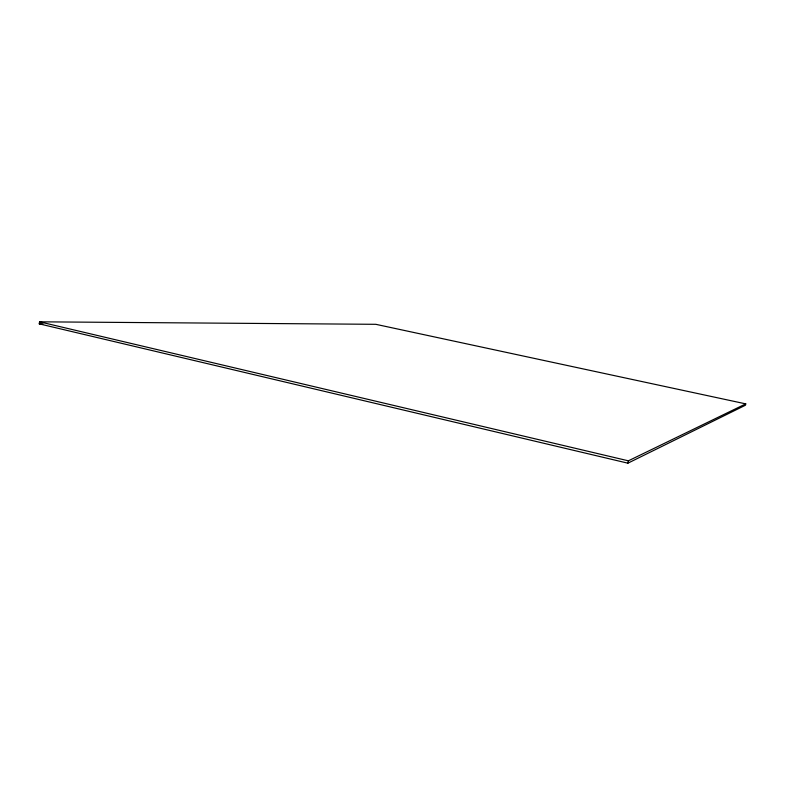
<?xml version="1.0" encoding="UTF-8"?>
<svg xmlns="http://www.w3.org/2000/svg" width="785" height="785" viewBox="0 0 785 785"><rect width="100%" height="100%" fill="white"/><g stroke="black" fill="none" stroke-linecap="round" stroke-linejoin="round"><path stroke-width="1.18" d="M39.25 323.842L39.564 321.821L375.809 324.313L745.75 403.873L745.465 405.217L627.892 463.179L39.25 323.842L42.92 323.862M627.892 463.179L628.373 460.824L745.75 403.873M39.564 321.821L628.373 460.824"/></g></svg>
